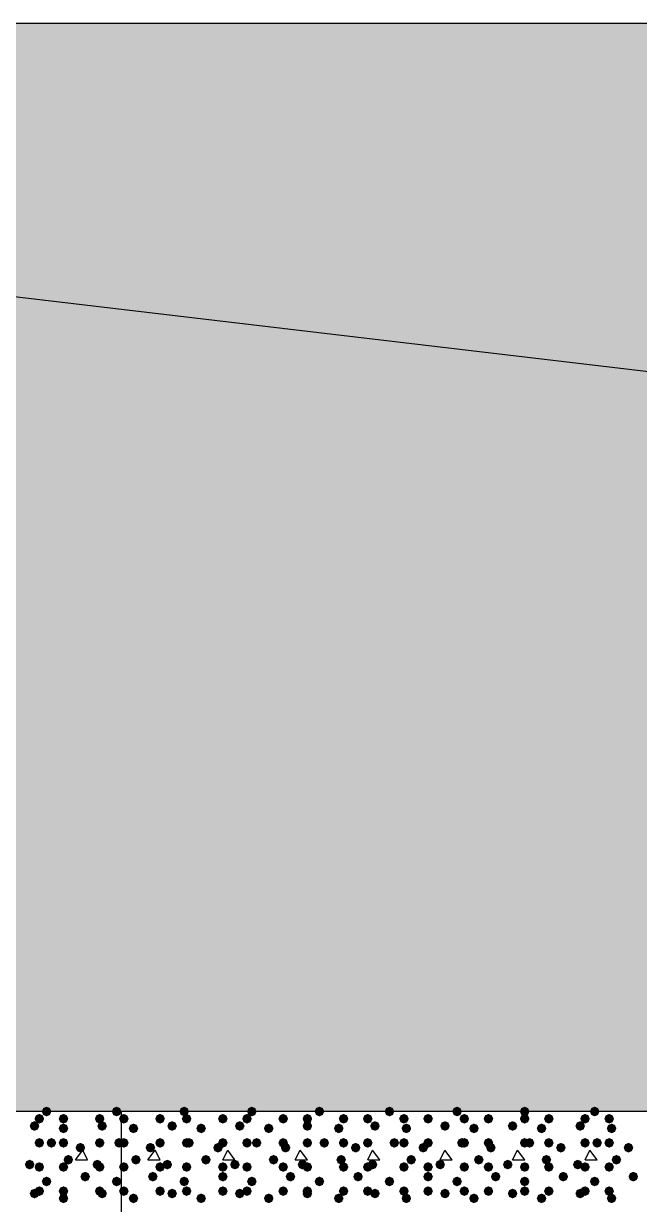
# Model space of a CAD drawing. Header units: millimetres. Extents: x 0 to 420, y 0 to 297.
# Drawn here: x 257.83 to 268.63, y 199.62 to 220.34 of the extents above; entities that cross this region are included whole.
import ezdxf

# ---------------------------------------------------------------- set-up
doc = ezdxf.new("R2010")
doc.units = ezdxf.units.MM
doc.layers.get('0').update_dxf_attribs({"linetype": 'CONTINUOUS'})

msp = doc.modelspace()

# ---------------------------------------------------------------- hatches: boundary and pattern name
at = {"true_color": 0x000008}
h = msp.add_hatch(color=0, dxfattribs=at)
h.paths.add_polyline_path([(378.544667, 220.345), (217.17, 220.345), (378.544667, 201.252667)], flags=0)
h.paths.add_polyline_path([(217.17, 220.345), (378.544667, 201.252667), (217.17, 201.252667)], flags=0)
at = {"true_color": 0x000007}
for points in [[(258.318, 201.252667), (258.293129, 201.192871), (258.233333, 201.168), (258.173537, 201.192871), (258.148667, 201.252667), (258.173537, 201.312462), (258.233333, 201.337333), (258.293129, 201.312463)], [(259.545667, 201.252667), (259.520796, 201.192871), (259.461, 201.168), (259.401204, 201.192871), (259.376333, 201.252667), (259.401204, 201.312462), (259.461, 201.337333), (259.520796, 201.312463)], [(258.106333, 200.998667), (258.081462, 200.938871), (258.021667, 200.914), (257.961871, 200.938871), (257.937, 200.998667), (257.961871, 201.058462), (258.021667, 201.083333), (258.081462, 201.058463)], [(258.191, 201.125667), (258.166129, 201.065871), (258.106333, 201.041), (258.046538, 201.065871), (258.021667, 201.125667), (258.046537, 201.185462), (258.106333, 201.210333), (258.166129, 201.185463)], [(258.614333, 201.125667), (258.589462, 201.065871), (258.529667, 201.041), (258.469871, 201.065871), (258.445, 201.125667), (258.469871, 201.185462), (258.529667, 201.210333), (258.589462, 201.185463)], [(258.614333, 200.956333), (258.589462, 200.896537), (258.529667, 200.871667), (258.469871, 200.896537), (258.445, 200.956333), (258.469871, 201.016129), (258.529667, 201.041), (258.589462, 201.016129)], [(259.249333, 201.125667), (259.224462, 201.065871), (259.164667, 201.041), (259.104871, 201.065871), (259.08, 201.125667), (259.104871, 201.185462), (259.164667, 201.210333), (259.224462, 201.185463)], [(259.291667, 200.998667), (259.266796, 200.938871), (259.207, 200.914), (259.147204, 200.938871), (259.122333, 200.998667), (259.147204, 201.058462), (259.207, 201.083333), (259.266796, 201.058463)], [(258.191, 200.702333), (258.166129, 200.642537), (258.106333, 200.617667), (258.046538, 200.642537), (258.021667, 200.702333), (258.046537, 200.762129), (258.106333, 200.787), (258.166129, 200.762129)], [(258.402667, 200.702333), (258.377796, 200.642537), (258.318, 200.617667), (258.258204, 200.642537), (258.233333, 200.702333), (258.258204, 200.762129), (258.318, 200.787), (258.377796, 200.762129)], [(258.614333, 200.702333), (258.589462, 200.642537), (258.529667, 200.617667), (258.469871, 200.642537), (258.445, 200.702333), (258.469871, 200.762129), (258.529667, 200.787), (258.589462, 200.762129)], [(258.910667, 200.617667), (258.885796, 200.557871), (258.826, 200.533), (258.766204, 200.557871), (258.741333, 200.617667), (258.766204, 200.677462), (258.826, 200.702333), (258.885796, 200.677463)], [(259.249333, 200.702333), (259.224462, 200.642537), (259.164667, 200.617667), (259.104871, 200.642537), (259.08, 200.702333), (259.104871, 200.762129), (259.164667, 200.787), (259.224462, 200.762129)], [(259.588, 200.702333), (259.563129, 200.642537), (259.503333, 200.617667), (259.443537, 200.642537), (259.418667, 200.702333), (259.443537, 200.762129), (259.503333, 200.787), (259.563129, 200.762129)], [(258.021667, 200.321333), (257.996796, 200.261537), (257.937, 200.236667), (257.877204, 200.261537), (257.852333, 200.321333), (257.877204, 200.381129), (257.937, 200.406), (257.996796, 200.381129)], [(258.699, 200.406), (258.674129, 200.346204), (258.614333, 200.321333), (258.554538, 200.346204), (258.529667, 200.406), (258.554537, 200.465796), (258.614333, 200.490667), (258.674129, 200.465796)], [(259.207, 200.321333), (259.182129, 200.261537), (259.122333, 200.236667), (259.062537, 200.261537), (259.037667, 200.321333), (259.062537, 200.381129), (259.122333, 200.406), (259.182129, 200.381129)], [(258.191, 200.279), (258.166129, 200.219204), (258.106333, 200.194333), (258.046538, 200.219204), (258.021667, 200.279), (258.046537, 200.338796), (258.106333, 200.363667), (258.166129, 200.338796)], [(258.614333, 200.279), (258.589462, 200.219204), (258.529667, 200.194333), (258.469871, 200.219204), (258.445, 200.279), (258.469871, 200.338796), (258.529667, 200.363667), (258.589462, 200.338796)], [(258.995333, 200.109667), (258.970462, 200.049871), (258.910667, 200.025), (258.850871, 200.049871), (258.826, 200.109667), (258.850871, 200.169462), (258.910667, 200.194333), (258.970462, 200.169463)], [(259.249333, 200.279), (259.224462, 200.219204), (259.164667, 200.194333), (259.104871, 200.219204), (259.08, 200.279), (259.104871, 200.338796), (259.164667, 200.363667), (259.224462, 200.338796)], [(258.318, 200.025), (258.293129, 199.965204), (258.233333, 199.940333), (258.173537, 199.965204), (258.148667, 200.025), (258.173537, 200.084796), (258.233333, 200.109667), (258.293129, 200.084796)], [(259.545667, 200.025), (259.520796, 199.965204), (259.461, 199.940333), (259.401204, 199.965204), (259.376333, 200.025), (259.401204, 200.084796), (259.461, 200.109667), (259.520796, 200.084796)], [(258.106333, 199.813333), (258.081462, 199.753537), (258.021667, 199.728667), (257.961871, 199.753537), (257.937, 199.813333), (257.961871, 199.873129), (258.021667, 199.898), (258.081462, 199.873129)], [(258.191, 199.855667), (258.166129, 199.795871), (258.106333, 199.771), (258.046538, 199.795871), (258.021667, 199.855667), (258.046537, 199.915462), (258.106333, 199.940333), (258.166129, 199.915463)], [(258.614333, 199.855667), (258.589462, 199.795871), (258.529667, 199.771), (258.469871, 199.795871), (258.445, 199.855667), (258.469871, 199.915462), (258.529667, 199.940333), (258.589462, 199.915463)], [(258.614333, 199.728667), (258.589462, 199.668871), (258.529667, 199.644), (258.469871, 199.668871), (258.445, 199.728667), (258.469871, 199.788462), (258.529667, 199.813333), (258.589462, 199.788463)], [(259.249333, 199.855667), (259.224462, 199.795871), (259.164667, 199.771), (259.104871, 199.795871), (259.08, 199.855667), (259.104871, 199.915462), (259.164667, 199.940333), (259.224462, 199.915463)], [(259.291667, 199.813333), (259.266796, 199.753537), (259.207, 199.728667), (259.147204, 199.753537), (259.122333, 199.813333), (259.147204, 199.873129), (259.207, 199.898), (259.266796, 199.873129)]]:
    msp.add_hatch(color=0, dxfattribs=at).paths.add_polyline_path(points, flags=0)
at = {"true_color": 0x000008}
for points in [[(260.731, 201.252667), (260.706129, 201.192871), (260.646333, 201.168), (260.586538, 201.192871), (260.561667, 201.252667), (260.586537, 201.312462), (260.646333, 201.337333), (260.706129, 201.312463)], [(261.916333, 201.252667), (261.891462, 201.192871), (261.831667, 201.168), (261.771871, 201.192871), (261.747, 201.252667), (261.771871, 201.312462), (261.831667, 201.337333), (261.891462, 201.312463)], [(263.101667, 201.252667), (263.076796, 201.192871), (263.017, 201.168), (262.957204, 201.192871), (262.932333, 201.252667), (262.957204, 201.312462), (263.017, 201.337333), (263.076796, 201.312463)], [(264.329333, 201.252667), (264.304463, 201.192871), (264.244667, 201.168), (264.184871, 201.192871), (264.16, 201.252667), (264.184871, 201.312462), (264.244667, 201.337333), (264.304462, 201.312463)], [(265.514667, 201.252667), (265.489796, 201.192871), (265.43, 201.168), (265.370204, 201.192871), (265.345333, 201.252667), (265.370204, 201.312462), (265.43, 201.337333), (265.489796, 201.312463)], [(266.7, 201.252667), (266.675129, 201.192871), (266.615333, 201.168), (266.555538, 201.192871), (266.530667, 201.252667), (266.555537, 201.312462), (266.615333, 201.337333), (266.675129, 201.312463)], [(267.927667, 201.252667), (267.902796, 201.192871), (267.843, 201.168), (267.783204, 201.192871), (267.758333, 201.252667), (267.783204, 201.312462), (267.843, 201.337333), (267.902796, 201.312463)], [(259.672667, 201.125667), (259.647796, 201.065871), (259.588, 201.041), (259.528204, 201.065871), (259.503333, 201.125667), (259.528204, 201.185462), (259.588, 201.210333), (259.647796, 201.185463)], [(259.842, 200.956333), (259.817129, 200.896537), (259.757333, 200.871667), (259.697537, 200.896537), (259.672667, 200.956333), (259.697537, 201.016129), (259.757333, 201.041), (259.817129, 201.016129)], [(260.307667, 201.125667), (260.282796, 201.065871), (260.223, 201.041), (260.163204, 201.065871), (260.138333, 201.125667), (260.163204, 201.185462), (260.223, 201.210333), (260.282796, 201.185463)], [(260.519333, 200.998667), (260.494463, 200.938871), (260.434667, 200.914), (260.374871, 200.938871), (260.35, 200.998667), (260.374871, 201.058462), (260.434667, 201.083333), (260.494462, 201.058463)], [(260.773333, 201.125667), (260.748462, 201.065871), (260.688667, 201.041), (260.628871, 201.065871), (260.604, 201.125667), (260.628871, 201.185462), (260.688667, 201.210333), (260.748462, 201.185463)], [(261.027333, 200.956333), (261.002462, 200.896537), (260.942667, 200.871667), (260.882871, 200.896537), (260.858, 200.956333), (260.882871, 201.016129), (260.942667, 201.041), (261.002462, 201.016129)], [(261.408333, 201.125667), (261.383462, 201.065871), (261.323667, 201.041), (261.263871, 201.065871), (261.239, 201.125667), (261.263871, 201.185462), (261.323667, 201.210333), (261.383462, 201.185463)], [(261.704667, 200.998667), (261.679796, 200.938871), (261.62, 200.914), (261.560204, 200.938871), (261.535333, 200.998667), (261.560204, 201.058462), (261.62, 201.083333), (261.679796, 201.058463)], [(261.831667, 201.125667), (261.806796, 201.065871), (261.747, 201.041), (261.687204, 201.065871), (261.662333, 201.125667), (261.687204, 201.185462), (261.747, 201.210333), (261.806796, 201.185463)], [(262.212667, 200.956333), (262.187796, 200.896537), (262.128, 200.871667), (262.068204, 200.896537), (262.043333, 200.956333), (262.068204, 201.016129), (262.128, 201.041), (262.187796, 201.016129)], [(262.466667, 201.125667), (262.441796, 201.065871), (262.382, 201.041), (262.322204, 201.065871), (262.297333, 201.125667), (262.322204, 201.185462), (262.382, 201.210333), (262.441796, 201.185463)], [(262.89, 201.125667), (262.865129, 201.065871), (262.805333, 201.041), (262.745538, 201.065871), (262.720667, 201.125667), (262.745537, 201.185462), (262.805333, 201.210333), (262.865129, 201.185463)], [(262.89, 200.998667), (262.865129, 200.938871), (262.805333, 200.914), (262.745538, 200.938871), (262.720667, 200.998667), (262.745537, 201.058462), (262.805333, 201.083333), (262.865129, 201.058463)], [(263.440333, 200.956333), (263.415462, 200.896537), (263.355667, 200.871667), (263.295871, 200.896537), (263.271, 200.956333), (263.295871, 201.016129), (263.355667, 201.041), (263.415462, 201.016129)], [(263.525, 201.125667), (263.500129, 201.065871), (263.440333, 201.041), (263.380538, 201.065871), (263.355667, 201.125667), (263.380537, 201.185462), (263.440333, 201.210333), (263.500129, 201.185463)], [(263.948333, 201.125667), (263.923463, 201.065871), (263.863667, 201.041), (263.803871, 201.065871), (263.779, 201.125667), (263.803871, 201.185462), (263.863667, 201.210333), (263.923462, 201.185463)], [(264.075333, 200.998667), (264.050462, 200.938871), (263.990667, 200.914), (263.930871, 200.938871), (263.906, 200.998667), (263.930871, 201.058462), (263.990667, 201.083333), (264.050462, 201.058463)], [(264.583333, 201.125667), (264.558463, 201.065871), (264.498667, 201.041), (264.438871, 201.065871), (264.414, 201.125667), (264.438871, 201.185462), (264.498667, 201.210333), (264.558462, 201.185463)], [(264.625667, 200.956333), (264.600796, 200.896537), (264.541, 200.871667), (264.481204, 200.896537), (264.456333, 200.956333), (264.481204, 201.016129), (264.541, 201.041), (264.600796, 201.016129)], [(265.006667, 201.125667), (264.981796, 201.065871), (264.922, 201.041), (264.862204, 201.065871), (264.837333, 201.125667), (264.862204, 201.185462), (264.922, 201.210333), (264.981796, 201.185463)], [(265.303, 200.998667), (265.278129, 200.938871), (265.218333, 200.914), (265.158537, 200.938871), (265.133667, 200.998667), (265.158537, 201.058462), (265.218333, 201.083333), (265.278129, 201.058463)], [(265.641667, 201.125667), (265.616796, 201.065871), (265.557, 201.041), (265.497204, 201.065871), (265.472333, 201.125667), (265.497204, 201.185462), (265.557, 201.210333), (265.616796, 201.185463)], [(265.811, 200.956333), (265.786129, 200.896537), (265.726333, 200.871667), (265.666538, 200.896537), (265.641667, 200.956333), (265.666537, 201.016129), (265.726333, 201.041), (265.786129, 201.016129)], [(266.065, 201.125667), (266.040129, 201.065871), (265.980333, 201.041), (265.920538, 201.065871), (265.895667, 201.125667), (265.920537, 201.185462), (265.980333, 201.210333), (266.040129, 201.185463)], [(266.488333, 200.998667), (266.463462, 200.938871), (266.403667, 200.914), (266.343871, 200.938871), (266.319, 200.998667), (266.343871, 201.058462), (266.403667, 201.083333), (266.463462, 201.058463)], [(266.7, 201.125667), (266.675129, 201.065871), (266.615333, 201.041), (266.555538, 201.065871), (266.530667, 201.125667), (266.555537, 201.185462), (266.615333, 201.210333), (266.675129, 201.185463)], [(266.996333, 200.956333), (266.971462, 200.896537), (266.911667, 200.871667), (266.851871, 200.896537), (266.827, 200.956333), (266.851871, 201.016129), (266.911667, 201.041), (266.971462, 201.016129)], [(267.123333, 201.125667), (267.098462, 201.065871), (267.038667, 201.041), (266.978871, 201.065871), (266.954, 201.125667), (266.978871, 201.185462), (267.038667, 201.210333), (267.098462, 201.185463)], [(267.673667, 200.998667), (267.648796, 200.938871), (267.589, 200.914), (267.529204, 200.938871), (267.504333, 200.998667), (267.529204, 201.058462), (267.589, 201.083333), (267.648796, 201.058463)], [(267.758333, 201.125667), (267.733462, 201.065871), (267.673667, 201.041), (267.613871, 201.065871), (267.589, 201.125667), (267.613871, 201.185462), (267.673667, 201.210333), (267.733462, 201.185463)], [(268.181667, 201.125667), (268.156796, 201.065871), (268.097, 201.041), (268.037204, 201.065871), (268.012333, 201.125667), (268.037204, 201.185462), (268.097, 201.210333), (268.156796, 201.185463)], [(268.224, 200.956333), (268.199129, 200.896537), (268.139333, 200.871667), (268.079538, 200.896537), (268.054667, 200.956333), (268.079537, 201.016129), (268.139333, 201.041), (268.199129, 201.016129)], [(259.672667, 200.702333), (259.647796, 200.642537), (259.588, 200.617667), (259.528204, 200.642537), (259.503333, 200.702333), (259.528204, 200.762129), (259.588, 200.787), (259.647796, 200.762129)], [(260.138333, 200.617667), (260.113462, 200.557871), (260.053667, 200.533), (259.993871, 200.557871), (259.969, 200.617667), (259.993871, 200.677462), (260.053667, 200.702333), (260.113462, 200.677463)], [(260.307667, 200.702333), (260.282796, 200.642537), (260.223, 200.617667), (260.163204, 200.642537), (260.138333, 200.702333), (260.163204, 200.762129), (260.223, 200.787), (260.282796, 200.762129)], [(260.773333, 200.702333), (260.748462, 200.642537), (260.688667, 200.617667), (260.628871, 200.642537), (260.604, 200.702333), (260.628871, 200.762129), (260.688667, 200.787), (260.748462, 200.762129)], [(260.815667, 200.702333), (260.790796, 200.642537), (260.731, 200.617667), (260.671204, 200.642537), (260.646333, 200.702333), (260.671204, 200.762129), (260.731, 200.787), (260.790796, 200.762129)], [(261.323667, 200.617667), (261.298796, 200.557871), (261.239, 200.533), (261.179204, 200.557871), (261.154333, 200.617667), (261.179204, 200.677462), (261.239, 200.702333), (261.298796, 200.677463)], [(261.408333, 200.702333), (261.383462, 200.642537), (261.323667, 200.617667), (261.263871, 200.642537), (261.239, 200.702333), (261.263871, 200.762129), (261.323667, 200.787), (261.383462, 200.762129)], [(261.831667, 200.702333), (261.806796, 200.642537), (261.747, 200.617667), (261.687204, 200.642537), (261.662333, 200.702333), (261.687204, 200.762129), (261.747, 200.787), (261.806796, 200.762129)], [(262.001, 200.702333), (261.976129, 200.642537), (261.916333, 200.617667), (261.856538, 200.642537), (261.831667, 200.702333), (261.856537, 200.762129), (261.916333, 200.787), (261.976129, 200.762129)], [(262.466667, 200.702333), (262.441796, 200.642537), (262.382, 200.617667), (262.322204, 200.642537), (262.297333, 200.702333), (262.322204, 200.762129), (262.382, 200.787), (262.441796, 200.762129)], [(262.509, 200.617667), (262.484129, 200.557871), (262.424333, 200.533), (262.364537, 200.557871), (262.339667, 200.617667), (262.364537, 200.677462), (262.424333, 200.702333), (262.484129, 200.677463)], [(262.89, 200.702333), (262.865129, 200.642537), (262.805333, 200.617667), (262.745538, 200.642537), (262.720667, 200.702333), (262.745537, 200.762129), (262.805333, 200.787), (262.865129, 200.762129)], [(263.186333, 200.702333), (263.161462, 200.642537), (263.101667, 200.617667), (263.041871, 200.642537), (263.017, 200.702333), (263.041871, 200.762129), (263.101667, 200.787), (263.161462, 200.762129)], [(263.525, 200.702333), (263.500129, 200.642537), (263.440333, 200.617667), (263.380538, 200.642537), (263.355667, 200.702333), (263.380537, 200.762129), (263.440333, 200.787), (263.500129, 200.762129)], [(263.736667, 200.617667), (263.711796, 200.557871), (263.652, 200.533), (263.592204, 200.557871), (263.567333, 200.617667), (263.592204, 200.677462), (263.652, 200.702333), (263.711796, 200.677463)], [(263.948333, 200.702333), (263.923463, 200.642537), (263.863667, 200.617667), (263.803871, 200.642537), (263.779, 200.702333), (263.803871, 200.762129), (263.863667, 200.787), (263.923462, 200.762129)], [(264.414, 200.702333), (264.389129, 200.642537), (264.329333, 200.617667), (264.269538, 200.642537), (264.244667, 200.702333), (264.269537, 200.762129), (264.329333, 200.787), (264.389129, 200.762129)], [(264.583333, 200.702333), (264.558463, 200.642537), (264.498667, 200.617667), (264.438871, 200.642537), (264.414, 200.702333), (264.438871, 200.762129), (264.498667, 200.787), (264.558462, 200.762129)], [(264.922, 200.617667), (264.897129, 200.557871), (264.837333, 200.533), (264.777537, 200.557871), (264.752667, 200.617667), (264.777537, 200.677462), (264.837333, 200.702333), (264.897129, 200.677463)], [(265.006667, 200.702333), (264.981796, 200.642537), (264.922, 200.617667), (264.862204, 200.642537), (264.837333, 200.702333), (264.862204, 200.762129), (264.922, 200.787), (264.981796, 200.762129)], [(265.599333, 200.702333), (265.574462, 200.642537), (265.514667, 200.617667), (265.454871, 200.642537), (265.43, 200.702333), (265.454871, 200.762129), (265.514667, 200.787), (265.574462, 200.762129)], [(265.641667, 200.702333), (265.616796, 200.642537), (265.557, 200.617667), (265.497204, 200.642537), (265.472333, 200.702333), (265.497204, 200.762129), (265.557, 200.787), (265.616796, 200.762129)], [(266.065, 200.702333), (266.040129, 200.642537), (265.980333, 200.617667), (265.920538, 200.642537), (265.895667, 200.702333), (265.920537, 200.762129), (265.980333, 200.787), (266.040129, 200.762129)], [(266.107333, 200.617667), (266.082463, 200.557871), (266.022667, 200.533), (265.962871, 200.557871), (265.938, 200.617667), (265.962871, 200.677462), (266.022667, 200.702333), (266.082462, 200.677463)], [(266.7, 200.702333), (266.675129, 200.642537), (266.615333, 200.617667), (266.555538, 200.642537), (266.530667, 200.702333), (266.555537, 200.762129), (266.615333, 200.787), (266.675129, 200.762129)], [(266.784667, 200.702333), (266.759796, 200.642537), (266.7, 200.617667), (266.640204, 200.642537), (266.615333, 200.702333), (266.640204, 200.762129), (266.7, 200.787), (266.759796, 200.762129)], [(267.123333, 200.702333), (267.098462, 200.642537), (267.038667, 200.617667), (266.978871, 200.642537), (266.954, 200.702333), (266.978871, 200.762129), (267.038667, 200.787), (267.098462, 200.762129)], [(267.335, 200.617667), (267.310129, 200.557871), (267.250333, 200.533), (267.190538, 200.557871), (267.165667, 200.617667), (267.190537, 200.677462), (267.250333, 200.702333), (267.310129, 200.677463)], [(267.758333, 200.702333), (267.733462, 200.642537), (267.673667, 200.617667), (267.613871, 200.642537), (267.589, 200.702333), (267.613871, 200.762129), (267.673667, 200.787), (267.733462, 200.762129)], [(267.97, 200.702333), (267.945129, 200.642537), (267.885333, 200.617667), (267.825538, 200.642537), (267.800667, 200.702333), (267.825537, 200.762129), (267.885333, 200.787), (267.945129, 200.762129)], [(268.181667, 200.702333), (268.156796, 200.642537), (268.097, 200.617667), (268.037204, 200.642537), (268.012333, 200.702333), (268.037204, 200.762129), (268.097, 200.787), (268.156796, 200.762129)], [(268.520333, 200.617667), (268.495462, 200.557871), (268.435667, 200.533), (268.375871, 200.557871), (268.351, 200.617667), (268.375871, 200.677462), (268.435667, 200.702333), (268.495462, 200.677463)], [(259.884333, 200.406), (259.859462, 200.346204), (259.799667, 200.321333), (259.739871, 200.346204), (259.715, 200.406), (259.739871, 200.465796), (259.799667, 200.490667), (259.859462, 200.465796)], [(260.434667, 200.321333), (260.409796, 200.261537), (260.35, 200.236667), (260.290204, 200.261537), (260.265333, 200.321333), (260.290204, 200.381129), (260.35, 200.406), (260.409796, 200.381129)], [(261.112, 200.406), (261.087129, 200.346204), (261.027333, 200.321333), (260.967537, 200.346204), (260.942667, 200.406), (260.967537, 200.465796), (261.027333, 200.490667), (261.087129, 200.465796)], [(261.62, 200.321333), (261.595129, 200.261537), (261.535333, 200.236667), (261.475537, 200.261537), (261.450667, 200.321333), (261.475537, 200.381129), (261.535333, 200.406), (261.595129, 200.381129)], [(262.297333, 200.406), (262.272462, 200.346204), (262.212667, 200.321333), (262.152871, 200.346204), (262.128, 200.406), (262.152871, 200.465796), (262.212667, 200.490667), (262.272462, 200.465796)], [(262.805333, 200.321333), (262.780463, 200.261537), (262.720667, 200.236667), (262.660871, 200.261537), (262.636, 200.321333), (262.660871, 200.381129), (262.720667, 200.406), (262.780462, 200.381129)], [(263.482667, 200.406), (263.457796, 200.346204), (263.398, 200.321333), (263.338204, 200.346204), (263.313333, 200.406), (263.338204, 200.465796), (263.398, 200.490667), (263.457796, 200.465796)], [(264.033, 200.321333), (264.008129, 200.261537), (263.948333, 200.236667), (263.888537, 200.261537), (263.863667, 200.321333), (263.888537, 200.381129), (263.948333, 200.406), (264.008129, 200.381129)], [(264.710333, 200.406), (264.685462, 200.346204), (264.625667, 200.321333), (264.565871, 200.346204), (264.541, 200.406), (264.565871, 200.465796), (264.625667, 200.490667), (264.685462, 200.465796)], [(265.218333, 200.321333), (265.193463, 200.261537), (265.133667, 200.236667), (265.073871, 200.261537), (265.049, 200.321333), (265.073871, 200.381129), (265.133667, 200.406), (265.193462, 200.381129)], [(265.895667, 200.406), (265.870796, 200.346204), (265.811, 200.321333), (265.751204, 200.346204), (265.726333, 200.406), (265.751204, 200.465796), (265.811, 200.490667), (265.870796, 200.465796)], [(266.403667, 200.321333), (266.378796, 200.261537), (266.319, 200.236667), (266.259204, 200.261537), (266.234333, 200.321333), (266.259204, 200.381129), (266.319, 200.406), (266.378796, 200.381129)], [(267.081, 200.406), (267.056129, 200.346204), (266.996333, 200.321333), (266.936537, 200.346204), (266.911667, 200.406), (266.936537, 200.465796), (266.996333, 200.490667), (267.056129, 200.465796)], [(267.631333, 200.321333), (267.606463, 200.261537), (267.546667, 200.236667), (267.486871, 200.261537), (267.462, 200.321333), (267.486871, 200.381129), (267.546667, 200.406), (267.606462, 200.381129)], [(268.308667, 200.406), (268.283796, 200.346204), (268.224, 200.321333), (268.164204, 200.346204), (268.139333, 200.406), (268.164204, 200.465796), (268.224, 200.490667), (268.283796, 200.465796)], [(259.672667, 200.279), (259.647796, 200.219204), (259.588, 200.194333), (259.528204, 200.219204), (259.503333, 200.279), (259.528204, 200.338796), (259.588, 200.363667), (259.647796, 200.338796)], [(260.180667, 200.109667), (260.155796, 200.049871), (260.096, 200.025), (260.036204, 200.049871), (260.011333, 200.109667), (260.036204, 200.169462), (260.096, 200.194333), (260.155796, 200.169463)], [(260.307667, 200.279), (260.282796, 200.219204), (260.223, 200.194333), (260.163204, 200.219204), (260.138333, 200.279), (260.163204, 200.338796), (260.223, 200.363667), (260.282796, 200.338796)], [(260.773333, 200.279), (260.748462, 200.219204), (260.688667, 200.194333), (260.628871, 200.219204), (260.604, 200.279), (260.628871, 200.338796), (260.688667, 200.363667), (260.748462, 200.338796)], [(261.408333, 200.279), (261.383462, 200.219204), (261.323667, 200.194333), (261.263871, 200.219204), (261.239, 200.279), (261.263871, 200.338796), (261.323667, 200.363667), (261.383462, 200.338796)], [(261.408333, 200.109667), (261.383462, 200.049871), (261.323667, 200.025), (261.263871, 200.049871), (261.239, 200.109667), (261.263871, 200.169462), (261.323667, 200.194333), (261.383462, 200.169463)], [(261.831667, 200.279), (261.806796, 200.219204), (261.747, 200.194333), (261.687204, 200.219204), (261.662333, 200.279), (261.687204, 200.338796), (261.747, 200.363667), (261.806796, 200.338796)], [(262.466667, 200.279), (262.441796, 200.219204), (262.382, 200.194333), (262.322204, 200.219204), (262.297333, 200.279), (262.322204, 200.338796), (262.382, 200.363667), (262.441796, 200.338796)], [(262.593667, 200.109667), (262.568796, 200.049871), (262.509, 200.025), (262.449204, 200.049871), (262.424333, 200.109667), (262.449204, 200.169462), (262.509, 200.194333), (262.568796, 200.169463)], [(262.89, 200.279), (262.865129, 200.219204), (262.805333, 200.194333), (262.745538, 200.219204), (262.720667, 200.279), (262.745537, 200.338796), (262.805333, 200.363667), (262.865129, 200.338796)], [(263.525, 200.279), (263.500129, 200.219204), (263.440333, 200.194333), (263.380538, 200.219204), (263.355667, 200.279), (263.380537, 200.338796), (263.440333, 200.363667), (263.500129, 200.338796)], [(263.779, 200.109667), (263.754129, 200.049871), (263.694333, 200.025), (263.634537, 200.049871), (263.609667, 200.109667), (263.634537, 200.169462), (263.694333, 200.194333), (263.754129, 200.169463)], [(263.948333, 200.279), (263.923463, 200.219204), (263.863667, 200.194333), (263.803871, 200.219204), (263.779, 200.279), (263.803871, 200.338796), (263.863667, 200.363667), (263.923462, 200.338796)], [(264.583333, 200.279), (264.558463, 200.219204), (264.498667, 200.194333), (264.438871, 200.219204), (264.414, 200.279), (264.438871, 200.338796), (264.498667, 200.363667), (264.558462, 200.338796)], [(265.006667, 200.279), (264.981796, 200.219204), (264.922, 200.194333), (264.862204, 200.219204), (264.837333, 200.279), (264.862204, 200.338796), (264.922, 200.363667), (264.981796, 200.338796)], [(265.006667, 200.109667), (264.981796, 200.049871), (264.922, 200.025), (264.862204, 200.049871), (264.837333, 200.109667), (264.862204, 200.169462), (264.922, 200.194333), (264.981796, 200.169463)], [(265.641667, 200.279), (265.616796, 200.219204), (265.557, 200.194333), (265.497204, 200.219204), (265.472333, 200.279), (265.497204, 200.338796), (265.557, 200.363667), (265.616796, 200.338796)], [(266.065, 200.279), (266.040129, 200.219204), (265.980333, 200.194333), (265.920538, 200.219204), (265.895667, 200.279), (265.920537, 200.338796), (265.980333, 200.363667), (266.040129, 200.338796)], [(266.192, 200.109667), (266.167129, 200.049871), (266.107333, 200.025), (266.047537, 200.049871), (266.022667, 200.109667), (266.047537, 200.169462), (266.107333, 200.194333), (266.167129, 200.169463)], [(266.7, 200.279), (266.675129, 200.219204), (266.615333, 200.194333), (266.555538, 200.219204), (266.530667, 200.279), (266.555537, 200.338796), (266.615333, 200.363667), (266.675129, 200.338796)], [(267.123333, 200.279), (267.098462, 200.219204), (267.038667, 200.194333), (266.978871, 200.219204), (266.954, 200.279), (266.978871, 200.338796), (267.038667, 200.363667), (267.098462, 200.338796)], [(267.377333, 200.109667), (267.352463, 200.049871), (267.292667, 200.025), (267.232871, 200.049871), (267.208, 200.109667), (267.232871, 200.169462), (267.292667, 200.194333), (267.352462, 200.169463)], [(267.758333, 200.279), (267.733462, 200.219204), (267.673667, 200.194333), (267.613871, 200.219204), (267.589, 200.279), (267.613871, 200.338796), (267.673667, 200.363667), (267.733462, 200.338796)], [(268.181667, 200.279), (268.156796, 200.219204), (268.097, 200.194333), (268.037204, 200.219204), (268.012333, 200.279), (268.037204, 200.338796), (268.097, 200.363667), (268.156796, 200.338796)], [(268.605, 200.109667), (268.580129, 200.049871), (268.520333, 200.025), (268.460537, 200.049871), (268.435667, 200.109667), (268.460537, 200.169462), (268.520333, 200.194333), (268.580129, 200.169463)], [(260.731, 200.025), (260.706129, 199.965204), (260.646333, 199.940333), (260.586538, 199.965204), (260.561667, 200.025), (260.586537, 200.084796), (260.646333, 200.109667), (260.706129, 200.084796)], [(261.916333, 200.025), (261.891462, 199.965204), (261.831667, 199.940333), (261.771871, 199.965204), (261.747, 200.025), (261.771871, 200.084796), (261.831667, 200.109667), (261.891462, 200.084796)], [(263.101667, 200.025), (263.076796, 199.965204), (263.017, 199.940333), (262.957204, 199.965204), (262.932333, 200.025), (262.957204, 200.084796), (263.017, 200.109667), (263.076796, 200.084796)], [(264.329333, 200.025), (264.304463, 199.965204), (264.244667, 199.940333), (264.184871, 199.965204), (264.16, 200.025), (264.184871, 200.084796), (264.244667, 200.109667), (264.304462, 200.084796)], [(265.514667, 200.025), (265.489796, 199.965204), (265.43, 199.940333), (265.370204, 199.965204), (265.345333, 200.025), (265.370204, 200.084796), (265.43, 200.109667), (265.489796, 200.084796)], [(266.7, 200.025), (266.675129, 199.965204), (266.615333, 199.940333), (266.555538, 199.965204), (266.530667, 200.025), (266.555537, 200.084796), (266.615333, 200.109667), (266.675129, 200.084796)], [(267.927667, 200.025), (267.902796, 199.965204), (267.843, 199.940333), (267.783204, 199.965204), (267.758333, 200.025), (267.783204, 200.084796), (267.843, 200.109667), (267.902796, 200.084796)], [(259.672667, 199.855667), (259.647796, 199.795871), (259.588, 199.771), (259.528204, 199.795871), (259.503333, 199.855667), (259.528204, 199.915462), (259.588, 199.940333), (259.647796, 199.915463)], [(259.842, 199.728667), (259.817129, 199.668871), (259.757333, 199.644), (259.697537, 199.668871), (259.672667, 199.728667), (259.697537, 199.788462), (259.757333, 199.813333), (259.817129, 199.788463)], [(260.307667, 199.855667), (260.282796, 199.795871), (260.223, 199.771), (260.163204, 199.795871), (260.138333, 199.855667), (260.163204, 199.915462), (260.223, 199.940333), (260.282796, 199.915463)], [(260.519333, 199.813333), (260.494463, 199.753537), (260.434667, 199.728667), (260.374871, 199.753537), (260.35, 199.813333), (260.374871, 199.873129), (260.434667, 199.898), (260.494462, 199.873129)], [(260.773333, 199.855667), (260.748462, 199.795871), (260.688667, 199.771), (260.628871, 199.795871), (260.604, 199.855667), (260.628871, 199.915462), (260.688667, 199.940333), (260.748462, 199.915463)], [(261.027333, 199.728667), (261.002462, 199.668871), (260.942667, 199.644), (260.882871, 199.668871), (260.858, 199.728667), (260.882871, 199.788462), (260.942667, 199.813333), (261.002462, 199.788463)], [(261.408333, 199.855667), (261.383462, 199.795871), (261.323667, 199.771), (261.263871, 199.795871), (261.239, 199.855667), (261.263871, 199.915462), (261.323667, 199.940333), (261.383462, 199.915463)], [(261.704667, 199.813333), (261.679796, 199.753537), (261.62, 199.728667), (261.560204, 199.753537), (261.535333, 199.813333), (261.560204, 199.873129), (261.62, 199.898), (261.679796, 199.873129)], [(261.831667, 199.855667), (261.806796, 199.795871), (261.747, 199.771), (261.687204, 199.795871), (261.662333, 199.855667), (261.687204, 199.915462), (261.747, 199.940333), (261.806796, 199.915463)], [(262.212667, 199.728667), (262.187796, 199.668871), (262.128, 199.644), (262.068204, 199.668871), (262.043333, 199.728667), (262.068204, 199.788462), (262.128, 199.813333), (262.187796, 199.788463)], [(262.466667, 199.855667), (262.441796, 199.795871), (262.382, 199.771), (262.322204, 199.795871), (262.297333, 199.855667), (262.322204, 199.915462), (262.382, 199.940333), (262.441796, 199.915463)], [(262.89, 199.855667), (262.865129, 199.795871), (262.805333, 199.771), (262.745538, 199.795871), (262.720667, 199.855667), (262.745537, 199.915462), (262.805333, 199.940333), (262.865129, 199.915463)], [(262.89, 199.813333), (262.865129, 199.753537), (262.805333, 199.728667), (262.745538, 199.753537), (262.720667, 199.813333), (262.745537, 199.873129), (262.805333, 199.898), (262.865129, 199.873129)], [(263.440333, 199.728667), (263.415462, 199.668871), (263.355667, 199.644), (263.295871, 199.668871), (263.271, 199.728667), (263.295871, 199.788462), (263.355667, 199.813333), (263.415462, 199.788463)], [(263.525, 199.855667), (263.500129, 199.795871), (263.440333, 199.771), (263.380538, 199.795871), (263.355667, 199.855667), (263.380537, 199.915462), (263.440333, 199.940333), (263.500129, 199.915463)], [(263.948333, 199.855667), (263.923463, 199.795871), (263.863667, 199.771), (263.803871, 199.795871), (263.779, 199.855667), (263.803871, 199.915462), (263.863667, 199.940333), (263.923462, 199.915463)], [(264.075333, 199.813333), (264.050462, 199.753537), (263.990667, 199.728667), (263.930871, 199.753537), (263.906, 199.813333), (263.930871, 199.873129), (263.990667, 199.898), (264.050462, 199.873129)], [(264.583333, 199.855667), (264.558463, 199.795871), (264.498667, 199.771), (264.438871, 199.795871), (264.414, 199.855667), (264.438871, 199.915462), (264.498667, 199.940333), (264.558462, 199.915463)], [(264.625667, 199.728667), (264.600796, 199.668871), (264.541, 199.644), (264.481204, 199.668871), (264.456333, 199.728667), (264.481204, 199.788462), (264.541, 199.813333), (264.600796, 199.788463)], [(265.006667, 199.855667), (264.981796, 199.795871), (264.922, 199.771), (264.862204, 199.795871), (264.837333, 199.855667), (264.862204, 199.915462), (264.922, 199.940333), (264.981796, 199.915463)], [(265.303, 199.813333), (265.278129, 199.753537), (265.218333, 199.728667), (265.158537, 199.753537), (265.133667, 199.813333), (265.158537, 199.873129), (265.218333, 199.898), (265.278129, 199.873129)], [(265.641667, 199.855667), (265.616796, 199.795871), (265.557, 199.771), (265.497204, 199.795871), (265.472333, 199.855667), (265.497204, 199.915462), (265.557, 199.940333), (265.616796, 199.915463)], [(265.811, 199.728667), (265.786129, 199.668871), (265.726333, 199.644), (265.666538, 199.668871), (265.641667, 199.728667), (265.666537, 199.788462), (265.726333, 199.813333), (265.786129, 199.788463)], [(266.065, 199.855667), (266.040129, 199.795871), (265.980333, 199.771), (265.920538, 199.795871), (265.895667, 199.855667), (265.920537, 199.915462), (265.980333, 199.940333), (266.040129, 199.915463)], [(266.488333, 199.813333), (266.463462, 199.753537), (266.403667, 199.728667), (266.343871, 199.753537), (266.319, 199.813333), (266.343871, 199.873129), (266.403667, 199.898), (266.463462, 199.873129)], [(266.7, 199.855667), (266.675129, 199.795871), (266.615333, 199.771), (266.555538, 199.795871), (266.530667, 199.855667), (266.555537, 199.915462), (266.615333, 199.940333), (266.675129, 199.915463)], [(266.996333, 199.728667), (266.971462, 199.668871), (266.911667, 199.644), (266.851871, 199.668871), (266.827, 199.728667), (266.851871, 199.788462), (266.911667, 199.813333), (266.971462, 199.788463)], [(267.123333, 199.855667), (267.098462, 199.795871), (267.038667, 199.771), (266.978871, 199.795871), (266.954, 199.855667), (266.978871, 199.915462), (267.038667, 199.940333), (267.098462, 199.915463)], [(267.673667, 199.813333), (267.648796, 199.753537), (267.589, 199.728667), (267.529204, 199.753537), (267.504333, 199.813333), (267.529204, 199.873129), (267.589, 199.898), (267.648796, 199.873129)], [(267.758333, 199.855667), (267.733462, 199.795871), (267.673667, 199.771), (267.613871, 199.795871), (267.589, 199.855667), (267.613871, 199.915462), (267.673667, 199.940333), (267.733462, 199.915463)], [(268.181667, 199.855667), (268.156796, 199.795871), (268.097, 199.771), (268.037204, 199.795871), (268.012333, 199.855667), (268.037204, 199.915462), (268.097, 199.940333), (268.156796, 199.915463)], [(268.224, 199.728667), (268.199129, 199.668871), (268.139333, 199.644), (268.079538, 199.668871), (268.054667, 199.728667), (268.079537, 199.788462), (268.139333, 199.813333), (268.199129, 199.788463)]]:
    msp.add_hatch(color=0, dxfattribs=at).paths.add_polyline_path(points, flags=0)

# ---------------------------------------------------------------- linework, layer by layer
at = {"color": 0, "true_color": 0x000007}
for points in [[(31.369, 201.252667), (31.369, 177.927), (379.603, 177.927), (379.603, 201.252667), (217.17, 201.252667), (217.17, 222.461667), (193.844333, 222.461667), (193.844333, 201.252667)], [(31.369, 201.252667), (31.369, 177.927), (379.603, 177.927), (379.603, 201.252667), (217.17, 201.252667), (217.17, 222.461667), (193.844333, 222.461667), (193.844333, 201.252667)], [(257.429, 201.252667), (257.429, 199.136), (259.545667, 199.136), (259.545667, 201.252667)]]:
    msp.add_lwpolyline(points, close=True, dxfattribs=at)
at = {"color": 0, "true_color": 0x000008}
for points in [[(378.544667, 220.345), (217.17, 220.345), (378.544667, 201.252667)], [(217.17, 220.345), (378.544667, 201.252667), (217.17, 201.252667)]]:
    msp.add_lwpolyline(points, close=True, dxfattribs=at)
at = {"color": 0, "true_color": 0x000007}
for points in [[(278.595667, 201.252667), (259.545667, 201.252667)], [(258.741333, 200.406), (258.868333, 200.575333)], [(258.741333, 200.406), (258.953, 200.406)], [(258.953, 200.406), (258.868333, 200.575333)]]:
    msp.add_lwpolyline(points, dxfattribs=at)
at = {"color": 0, "true_color": 0x000008}
for points in [[(260.011333, 200.406), (260.138333, 200.575333)], [(260.011333, 200.406), (260.223, 200.406)], [(260.223, 200.406), (260.138333, 200.575333)], [(261.323667, 200.406), (261.408333, 200.575333)], [(261.323667, 200.406), (261.535333, 200.406)], [(261.535333, 200.406), (261.408333, 200.575333)], [(262.593667, 200.406), (262.678333, 200.575333)], [(262.593667, 200.406), (262.805333, 200.406)], [(262.805333, 200.406), (262.678333, 200.575333)], [(263.863667, 200.406), (263.948333, 200.575333)], [(263.863667, 200.406), (264.075333, 200.406)], [(264.075333, 200.406), (263.948333, 200.575333)], [(265.133667, 200.406), (265.218333, 200.575333)], [(265.133667, 200.406), (265.345333, 200.406)], [(265.345333, 200.406), (265.218333, 200.575333)], [(266.403667, 200.406), (266.488333, 200.575333)], [(266.403667, 200.406), (266.615333, 200.406)], [(266.615333, 200.406), (266.488333, 200.575333)], [(267.673667, 200.406), (267.758333, 200.575333)], [(267.673667, 200.406), (267.885333, 200.406)], [(267.885333, 200.406), (267.758333, 200.575333)]]:
    msp.add_lwpolyline(points, dxfattribs=at)

doc.saveas('drawing.dxf')
